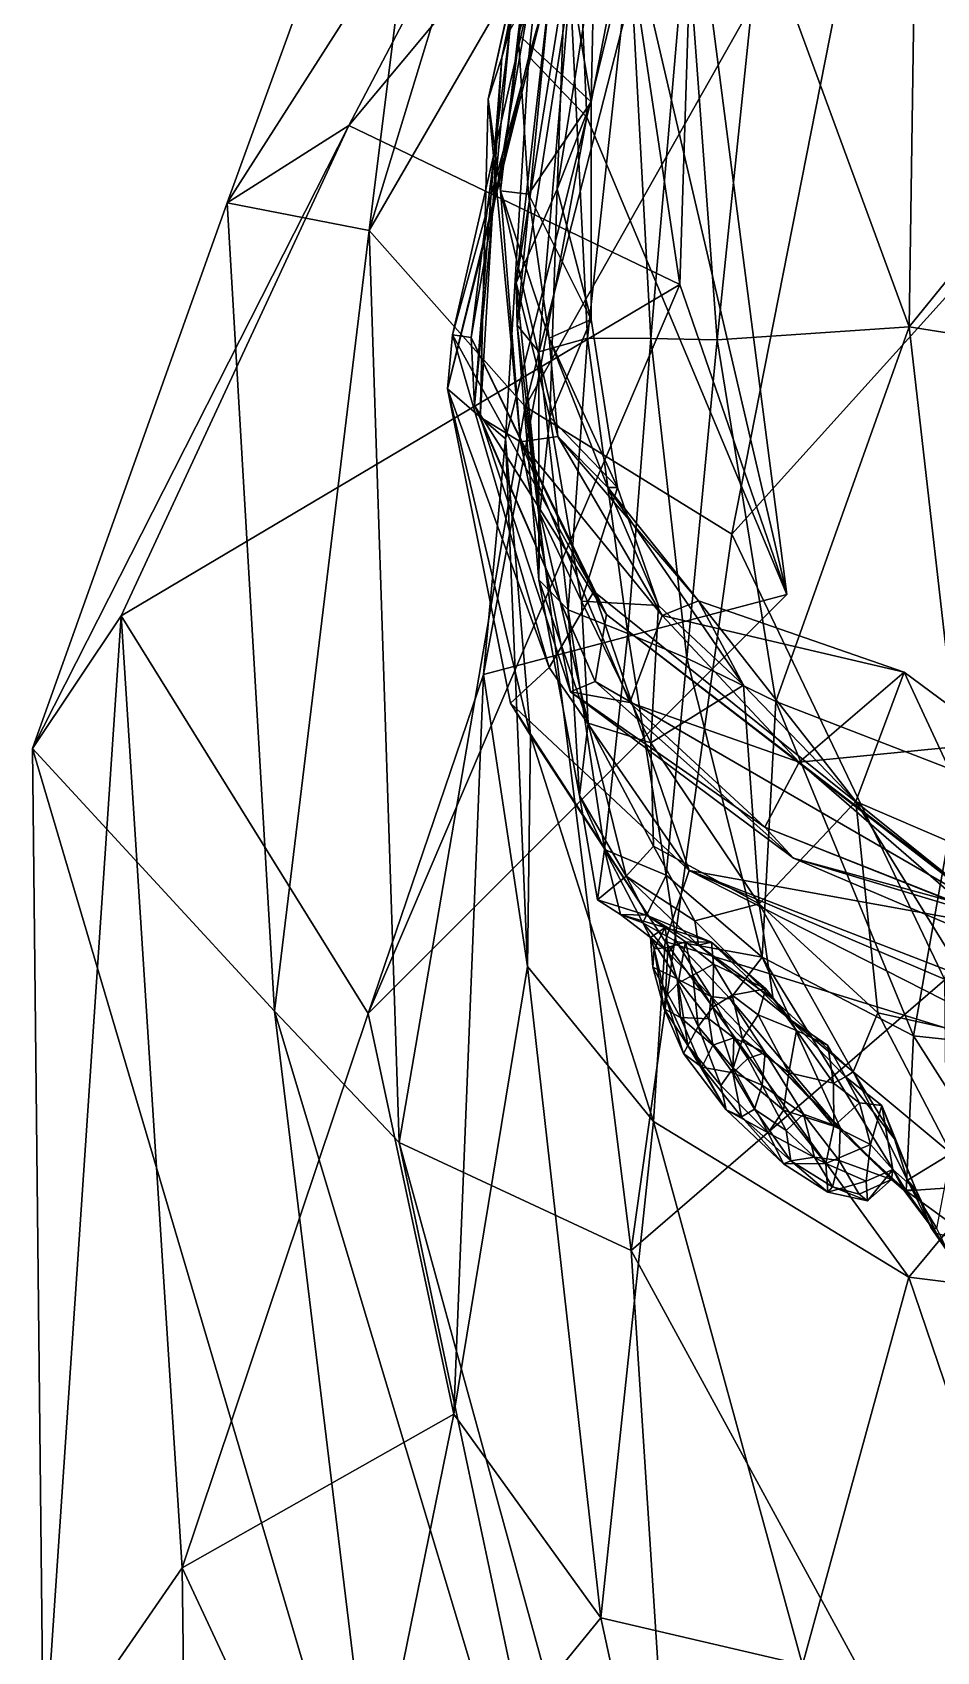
# Model space of a CAD drawing. Extents: x -1.6 to 1.6, y -9.4 to 16.4.
# Drawn here: x -1.591 to -1.145, y 2.055 to 2.853 of the extents above; entities that cross this region are included whole.
import ezdxf

# ---------------------------------------------------------------- set-up
doc = ezdxf.new("R2010")
doc.units = 0
doc.layers.add('DIPLODOC$LWO', color=1, linetype='CONTINUOUS')

msp = doc.modelspace()

# ---------------------------------------------------------------- linework, layer by layer
at = {"layer": 'DIPLODOC$LWO'}
for points in [[(-0.94174, 3.21039, 4.4929), (-1.17255, 2.97932, 4.43327), (-1.06919, 2.80185, 4.68627)], [(-1.4348, 2.80722, 3.0636), (-1.49484, 2.76917, 3.52031), (-1.26969, 3.12149, 3.12965)], [(-1.49484, 2.76917, 3.52031), (-1.38548, 3.07022, 3.62038), (-1.26969, 3.12149, 3.12965)], [(-1.4348, 2.80722, 3.0636), (-1.26969, 3.12149, 3.12965), (-1.26263, 3.01368, 2.60919)], [(-1.31208, 3.12508, 3.92491), (-1.42475, 2.75555, 3.98323), (-1.24733, 3.06188, 4.18154)], [(-1.31208, 3.12508, 3.92491), (-1.38548, 3.07022, 3.62038), (-1.42475, 2.75555, 3.98323)], [(-1.49484, 2.76917, 3.52031), (-1.42475, 2.75555, 3.98323), (-1.38548, 3.07022, 3.62038)], [(-1.42475, 2.75555, 3.98323), (-1.34792, 2.66878, 4.34153), (-1.24733, 3.06188, 4.18154)], [(-1.24733, 3.06188, 4.18154), (-1.34792, 2.66878, 4.34153), (-1.17255, 2.97932, 4.43327)], [(-1.3462, 2.84135, 1.60948), (-1.31748, 2.81136, 1.70878), (-1.32706, 3.02532, 1.66486)], [(-1.33816, 2.86947, 1.51424), (-1.3462, 2.84135, 1.60948), (-1.32706, 3.02532, 1.66486)], [(-1.273, 2.99349, 1.7774), (-1.32706, 3.02532, 1.66486), (-1.31748, 2.81136, 1.70878)], [(-1.27176, 2.72891, 2.55826), (-1.4348, 2.80722, 3.0636), (-1.26263, 3.01368, 2.60919)], [(-1.35948, 2.84086, 1.04022), (-1.31643, 3.01608, 1.04256), (-1.3326, 2.97178, 0.78668)], [(-1.35948, 2.84086, 1.04022), (-1.35549, 2.85423, 1.28865), (-1.31643, 3.01608, 1.04256)], [(-1.27176, 2.72891, 2.55826), (-1.26263, 3.01368, 2.60919), (-1.30229, 2.93316, 2.28138)], [(-1.31748, 2.81136, 1.70878), (-1.21902, 2.57612, 2.28598), (-1.273, 2.99349, 1.7774)], [(-1.21902, 2.57612, 2.28598), (-1.30229, 2.93316, 2.28138), (-1.273, 2.99349, 1.7774)], [(-1.34792, 2.66878, 4.34153), (-1.24614, 2.60577, 4.57439), (-1.17255, 2.97932, 4.43327)], [(-1.24614, 2.60577, 4.57439), (-1.06919, 2.80185, 4.68627), (-1.17255, 2.97932, 4.43327)], [(-1.36612, 2.82023, 0.79531), (-1.3326, 2.97178, 0.78668), (-1.34151, 2.92986, 0.59381)], [(-1.36612, 2.82023, 0.79531), (-1.35948, 2.84086, 1.04022), (-1.3326, 2.97178, 0.78668)], [(-1.36005, 2.77504, 0.62268), (-1.36612, 2.82023, 0.79531), (-1.34151, 2.92986, 0.59381)], [(-1.36005, 2.77504, 0.62268), (-1.34151, 2.92986, 0.59381), (-1.35137, 2.85211, 0.50478)], [(-1.33062, 2.9113, 0.45455), (-1.35137, 2.85211, 0.50478), (-1.34151, 2.92986, 0.59381)], [(-1.21902, 2.57612, 2.28598), (-1.27176, 2.72891, 2.55826), (-1.30229, 2.93316, 2.28138)], [(-1.23202, 2.90773, 0.01256), (-1.15559, 2.92171, 0.00432), (-1.15874, 2.70802, 0.01289)], [(-1.15559, 2.92171, 0.00432), (-0.99781, 2.90613), (-1.15874, 2.70802, 0.01289)], [(-1.35137, 2.85211, 0.50478), (-1.33062, 2.9113, 0.45455), (-1.31543, 2.81899, 0.37183)], [(-1.29721, 2.91284, 0.35467), (-1.31543, 2.81899, 0.37183), (-1.33062, 2.9113, 0.45455)], [(-1.31543, 2.81899, 0.37183), (-1.29721, 2.91284, 0.35467), (-1.31401, 2.88979, 0.26614)], [(-1.29628, 2.89406, 0.04587), (-1.26846, 2.9061, 0.02509), (-1.28603, 2.70224, 0.04283)], [(-1.28603, 2.70224, 0.04283), (-1.26846, 2.9061, 0.02509), (-1.25334, 2.70154, 0.02715)], [(-1.26846, 2.9061, 0.02509), (-1.23202, 2.90773, 0.01256), (-1.25334, 2.70154, 0.02715)], [(-1.25334, 2.70154, 0.02715), (-1.23202, 2.90773, 0.01256), (-1.15874, 2.70802, 0.01289)], [(-0.99712, 2.68236, 0.00622), (-1.15874, 2.70802, 0.01289), (-0.99781, 2.90613)], [(-1.32574, 2.87626, 0.08022), (-1.29628, 2.89406, 0.04587), (-1.31717, 2.70249, 0.06393)], [(-1.31717, 2.70249, 0.06393), (-1.29628, 2.89406, 0.04587), (-1.28603, 2.70224, 0.04283)], [(-1.33223, 2.77593, 0.27069), (-1.31401, 2.88979, 0.26614), (-1.32845, 2.87898, 0.18576)], [(-1.33223, 2.77593, 0.27069), (-1.31543, 2.81899, 0.37183), (-1.31401, 2.88979, 0.26614)], [(-1.3523, 2.72965, 0.1813), (-1.32845, 2.87898, 0.18576), (-1.33567, 2.87567, 0.12482)], [(-1.3523, 2.72965, 0.1813), (-1.33223, 2.77593, 0.27069), (-1.32845, 2.87898, 0.18576)], [(-1.35187, 2.70885, 0.12558), (-1.3523, 2.72965, 0.1813), (-1.33567, 2.87567, 0.12482)], [(-1.34117, 2.69565, 0.09102), (-1.35187, 2.70885, 0.12558), (-1.32574, 2.87626, 0.08022)], [(-1.33567, 2.87567, 0.12482), (-1.32574, 2.87626, 0.08022), (-1.35187, 2.70885, 0.12558)], [(-1.34117, 2.69565, 0.09102), (-1.32574, 2.87626, 0.08022), (-1.31717, 2.70249, 0.06393)], [(-1.3462, 2.84135, 1.60948), (-1.33816, 2.86947, 1.51424), (-1.38622, 2.67744, 1.4996)], [(-1.38367, 2.7041, 1.39462), (-1.38622, 2.67744, 1.4996), (-1.33816, 2.86947, 1.51424)], [(-1.33816, 2.86947, 1.51424), (-1.34537, 2.87214, 1.4375), (-1.38367, 2.7041, 1.39462)], [(-1.37456, 2.70279, 1.3394), (-1.38367, 2.7041, 1.39462), (-1.34537, 2.87214, 1.4375)], [(-1.37456, 2.70279, 1.3394), (-1.34537, 2.87214, 1.4375), (-1.35549, 2.85423, 1.28865)], [(-1.37291, 2.66916, 1.24568), (-1.37456, 2.70279, 1.3394), (-1.35549, 2.85423, 1.28865)], [(-1.37291, 2.66916, 1.24568), (-1.35549, 2.85423, 1.28865), (-1.35948, 2.84086, 1.04022)], [(-1.35137, 2.85211, 0.50478), (-1.34635, 2.77345, 0.49657), (-1.36005, 2.77504, 0.62268)], [(-1.34635, 2.77345, 0.49657), (-1.35137, 2.85211, 0.50478), (-1.31543, 2.81899, 0.37183)], [(-1.38622, 2.67744, 1.4996), (-1.35771, 2.65281, 1.61177), (-1.3462, 2.84135, 1.60948)], [(-1.37004, 2.66354, 1.03706), (-1.37291, 2.66916, 1.24568), (-1.35948, 2.84086, 1.04022)], [(-1.37004, 2.66354, 1.03706), (-1.35948, 2.84086, 1.04022), (-1.36612, 2.82023, 0.79531)], [(-1.31748, 2.81136, 1.70878), (-1.3462, 2.84135, 1.60948), (-1.35771, 2.65281, 1.61177)], [(-1.35027, 2.65131, 0.78945), (-1.37004, 2.66354, 1.03706), (-1.36612, 2.82023, 0.79531)], [(-1.35027, 2.65131, 0.78945), (-1.36612, 2.82023, 0.79531), (-1.36005, 2.77504, 0.62268)], [(-1.31545, 2.71154, 0.38663), (-1.34635, 2.77345, 0.49657), (-1.31543, 2.81899, 0.37183)], [(-1.31545, 2.71154, 0.38663), (-1.31543, 2.81899, 0.37183), (-1.33223, 2.77593, 0.27069)], [(-1.35771, 2.65281, 1.61177), (-1.36842, 2.53654, 2.04825), (-1.31748, 2.81136, 1.70878)], [(-1.36842, 2.53654, 2.04825), (-1.21902, 2.57612, 2.28598), (-1.31748, 2.81136, 1.70878)], [(-1.54708, 2.5656, 2.73276), (-1.59078, 2.50009, 3.32917), (-1.4348, 2.80722, 3.0636)], [(-1.59078, 2.50009, 3.32917), (-1.49484, 2.76917, 3.52031), (-1.4348, 2.80722, 3.0636)], [(-1.54708, 2.5656, 2.73276), (-1.4348, 2.80722, 3.0636), (-1.27176, 2.72891, 2.55826)], [(-1.06919, 2.80185, 4.68627), (-1.24614, 2.60577, 4.57439), (-1.14113, 2.38609, 4.74281)], [(-1.33182, 2.65393, 0.61995), (-1.35027, 2.65131, 0.78945), (-1.36005, 2.77504, 0.62268)], [(-1.34635, 2.77345, 0.49657), (-1.33615, 2.7024, 0.53148), (-1.36005, 2.77504, 0.62268)], [(-1.33182, 2.65393, 0.61995), (-1.36005, 2.77504, 0.62268), (-1.33615, 2.7024, 0.53148)], [(-1.33571, 2.66341, 0.27511), (-1.33223, 2.77593, 0.27069), (-1.3523, 2.72965, 0.1813)], [(-1.33615, 2.7024, 0.53148), (-1.34635, 2.77345, 0.49657), (-1.31545, 2.71154, 0.38663)], [(-1.33571, 2.66341, 0.27511), (-1.31545, 2.71154, 0.38663), (-1.33223, 2.77593, 0.27069)], [(-1.59078, 2.50009, 3.32917), (-1.47155, 2.37062, 3.86857), (-1.49484, 2.76917, 3.52031)], [(-1.42475, 2.75555, 3.98323), (-1.49484, 2.76917, 3.52031), (-1.47155, 2.37062, 3.86857)], [(-1.47155, 2.37062, 3.86857), (-1.4101, 2.30582, 4.24176), (-1.42475, 2.75555, 3.98323)], [(-1.34792, 2.66878, 4.34153), (-1.42475, 2.75555, 3.98323), (-1.4101, 2.30582, 4.24176)], [(-1.42534, 2.36953, 2.42277), (-1.54708, 2.5656, 2.73276), (-1.27176, 2.72891, 2.55826)], [(-1.42534, 2.36953, 2.42277), (-1.27176, 2.72891, 2.55826), (-1.21902, 2.57612, 2.28598)], [(-1.34071, 2.6161, 0.19045), (-1.3523, 2.72965, 0.1813), (-1.35187, 2.70885, 0.12558)], [(-1.34071, 2.6161, 0.19045), (-1.33571, 2.66341, 0.27511), (-1.3523, 2.72965, 0.1813)], [(-1.34114, 2.58335, 0.12232), (-1.34071, 2.6161, 0.19045), (-1.35187, 2.70885, 0.12558)], [(-1.35187, 2.70885, 0.12558), (-1.34117, 2.69565, 0.09102), (-1.34114, 2.58335, 0.12232)], [(-1.3024, 2.6288, 0.40061), (-1.33615, 2.7024, 0.53148), (-1.31545, 2.71154, 0.38663)], [(-1.3024, 2.6288, 0.40061), (-1.31545, 2.71154, 0.38663), (-1.33571, 2.66341, 0.27511)], [(-1.25334, 2.70154, 0.02715), (-1.15874, 2.70802, 0.01289), (-1.22433, 2.52329, 0.023)], [(-1.13359, 2.48811, 0.01785), (-1.22433, 2.52329, 0.023), (-1.15874, 2.70802, 0.01289)], [(-1.15874, 2.70802, 0.01289), (-0.99712, 2.68236, 0.00622), (-1.13359, 2.48811, 0.01785)], [(-1.38622, 2.67744, 1.4996), (-1.38367, 2.7041, 1.39462), (-1.33607, 2.54012, 1.41753)], [(-1.31415, 2.57748, 1.35534), (-1.33607, 2.54012, 1.41753), (-1.38367, 2.7041, 1.39462)], [(-1.38367, 2.7041, 1.39462), (-1.37456, 2.70279, 1.3394), (-1.31415, 2.57748, 1.35534)], [(-1.30779, 2.56623, 1.29316), (-1.31415, 2.57748, 1.35534), (-1.37456, 2.70279, 1.3394)], [(-1.30779, 2.56623, 1.29316), (-1.37456, 2.70279, 1.3394), (-1.37291, 2.66916, 1.24568)], [(-1.34117, 2.69565, 0.09102), (-1.31717, 2.70249, 0.06393), (-1.32679, 2.56856, 0.077)], [(-1.33615, 2.7024, 0.53148), (-1.30727, 2.62873, 0.52559), (-1.33182, 2.65393, 0.61995)], [(-1.30727, 2.62873, 0.52559), (-1.33615, 2.7024, 0.53148), (-1.3024, 2.6288, 0.40061)], [(-1.29739, 2.55688, 0.04865), (-1.32679, 2.56856, 0.077), (-1.31717, 2.70249, 0.06393)], [(-1.31717, 2.70249, 0.06393), (-1.28603, 2.70224, 0.04283), (-1.29739, 2.55688, 0.04865)], [(-1.26826, 2.54458, 0.03204), (-1.29739, 2.55688, 0.04865), (-1.28603, 2.70224, 0.04283)], [(-1.28603, 2.70224, 0.04283), (-1.25334, 2.70154, 0.02715), (-1.26826, 2.54458, 0.03204)], [(-1.22433, 2.52329, 0.023), (-1.26826, 2.54458, 0.03204), (-1.25334, 2.70154, 0.02715)], [(-1.32679, 2.56856, 0.077), (-1.34114, 2.58335, 0.12232), (-1.34117, 2.69565, 0.09102)], [(-1.35771, 2.65281, 1.61177), (-1.38622, 2.67744, 1.4996), (-1.34528, 2.50656, 1.57872)], [(-1.35515, 2.52243, 1.47921), (-1.34528, 2.50656, 1.57872), (-1.38622, 2.67744, 1.4996)], [(-1.33607, 2.54012, 1.41753), (-1.35515, 2.52243, 1.47921), (-1.38622, 2.67744, 1.4996)], [(-1.4101, 2.30582, 4.24176), (-1.2957, 2.25271, 4.52778), (-1.34792, 2.66878, 4.34153)], [(-1.31349, 2.53318, 1.18912), (-1.37291, 2.66916, 1.24568), (-1.37004, 2.66354, 1.03706)], [(-1.31349, 2.53318, 1.18912), (-1.30779, 2.56623, 1.29316), (-1.37291, 2.66916, 1.24568)], [(-1.24614, 2.60577, 4.57439), (-1.34792, 2.66878, 4.34153), (-1.2957, 2.25271, 4.52778)], [(-1.32557, 2.52805, 0.98267), (-1.37004, 2.66354, 1.03706), (-1.35027, 2.65131, 0.78945)], [(-1.32557, 2.52805, 0.98267), (-1.31349, 2.53318, 1.18912), (-1.37004, 2.66354, 1.03706)], [(-1.32018, 2.57278, 0.27733), (-1.33571, 2.66341, 0.27511), (-1.34071, 2.6161, 0.19045)], [(-1.32018, 2.57278, 0.27733), (-1.3024, 2.6288, 0.40061), (-1.33571, 2.66341, 0.27511)], [(-1.34681, 2.39258, 1.89978), (-1.36842, 2.53654, 2.04825), (-1.35771, 2.65281, 1.61177)], [(-1.34528, 2.50656, 1.57872), (-1.34681, 2.39258, 1.89978), (-1.35771, 2.65281, 1.61177)], [(-1.33182, 2.65393, 0.61995), (-1.28037, 2.5657, 0.6572), (-1.35027, 2.65131, 0.78945)], [(-1.29639, 2.52281, 0.77864), (-1.35027, 2.65131, 0.78945), (-1.28037, 2.5657, 0.6572)], [(-1.29639, 2.52281, 0.77864), (-1.32557, 2.52805, 0.98267), (-1.35027, 2.65131, 0.78945)], [(-1.30727, 2.62873, 0.52559), (-1.26257, 2.57287, 0.55213), (-1.33182, 2.65393, 0.61995)], [(-1.28037, 2.5657, 0.6572), (-1.33182, 2.65393, 0.61995), (-1.26257, 2.57287, 0.55213)], [(-1.28222, 2.57066, 0.39777), (-1.3024, 2.6288, 0.40061), (-1.32018, 2.57278, 0.27733)], [(-1.28222, 2.57066, 0.39777), (-1.30727, 2.62873, 0.52559), (-1.3024, 2.6288, 0.40061)], [(-1.28222, 2.57066, 0.39777), (-1.24036, 2.53138, 0.42544), (-1.30727, 2.62873, 0.52559)], [(-1.26257, 2.57287, 0.55213), (-1.30727, 2.62873, 0.52559), (-1.24036, 2.53138, 0.42544)], [(-1.31684, 2.51266, 0.18377), (-1.34071, 2.6161, 0.19045), (-1.34114, 2.58335, 0.12232)], [(-1.31684, 2.51266, 0.18377), (-1.32018, 2.57278, 0.27733), (-1.34071, 2.6161, 0.19045)], [(-1.2957, 2.25271, 4.52778), (-1.14113, 2.38609, 4.74281), (-1.24614, 2.60577, 4.57439)], [(-1.32108, 2.47701, 0.10048), (-1.31684, 2.51266, 0.18377), (-1.34114, 2.58335, 0.12232)], [(-1.34114, 2.58335, 0.12232), (-1.32679, 2.56856, 0.077), (-1.32108, 2.47701, 0.10048)], [(-1.36842, 2.53654, 2.04825), (-1.42534, 2.36953, 2.42277), (-1.21902, 2.57612, 2.28598)], [(-1.31415, 2.57748, 1.35534), (-1.26705, 2.43998, 1.46697), (-1.33607, 2.54012, 1.41753)], [(-1.28596, 2.50291, 0.28517), (-1.32018, 2.57278, 0.27733), (-1.31684, 2.51266, 0.18377)], [(-1.28596, 2.50291, 0.28517), (-1.28222, 2.57066, 0.39777), (-1.32018, 2.57278, 0.27733)], [(-1.30779, 2.56623, 1.29316), (-1.10659, 2.41091, 1.40868), (-1.31415, 2.57748, 1.35534)], [(-1.26705, 2.43998, 1.46697), (-1.31415, 2.57748, 1.35534), (-1.10659, 2.41091, 1.40868)], [(-1.24036, 2.53138, 0.42544), (-1.28222, 2.57066, 0.39777), (-1.28596, 2.50291, 0.28517)], [(-1.26257, 2.57287, 0.55213), (-1.16122, 2.53774, 0.5608), (-1.28037, 2.5657, 0.6572)], [(-1.24036, 2.53138, 0.42544), (-1.18495, 2.47395, 0.41864), (-1.26257, 2.57287, 0.55213)], [(-1.16122, 2.53774, 0.5608), (-1.26257, 2.57287, 0.55213), (-1.18495, 2.47395, 0.41864)], [(-1.58535, 1.99703, 3.18078), (-1.59078, 2.50009, 3.32917), (-1.54708, 2.5656, 2.73276)], [(-1.51697, 2.09618, 2.67182), (-1.58535, 1.99703, 3.18078), (-1.54708, 2.5656, 2.73276)], [(-1.51697, 2.09618, 2.67182), (-1.54708, 2.5656, 2.73276), (-1.42534, 2.36953, 2.42277)], [(-1.32679, 2.56856, 0.077), (-1.29739, 2.55688, 0.04865), (-1.30881, 2.45034, 0.05411)], [(-1.30881, 2.45034, 0.05411), (-1.32108, 2.47701, 0.10048), (-1.32679, 2.56856, 0.077)], [(-1.31349, 2.53318, 1.18912), (-1.11579, 2.41879, 1.24554), (-1.30779, 2.56623, 1.29316)], [(-1.10659, 2.41091, 1.40868), (-1.30779, 2.56623, 1.29316), (-1.11579, 2.41879, 1.24554)], [(-1.28037, 2.5657, 0.6572), (-1.21295, 2.49345, 0.66542), (-1.29639, 2.52281, 0.77864)], [(-1.21295, 2.49345, 0.66542), (-1.28037, 2.5657, 0.6572), (-1.16122, 2.53774, 0.5608)], [(-1.27839, 2.43761, 0.02662), (-1.30881, 2.45034, 0.05411), (-1.29739, 2.55688, 0.04865)], [(-1.29739, 2.55688, 0.04865), (-1.26826, 2.54458, 0.03204), (-1.27839, 2.43761, 0.02662)], [(-1.26705, 2.43998, 1.46697), (-1.35515, 2.52243, 1.47921), (-1.33607, 2.54012, 1.41753)], [(-1.23121, 2.39727, 0.01438), (-1.27839, 2.43761, 0.02662), (-1.26826, 2.54458, 0.03204)], [(-1.26826, 2.54458, 0.03204), (-1.22433, 2.52329, 0.023), (-1.23121, 2.39727, 0.01438)], [(-1.38309, 2.17203, 2.26284), (-1.42534, 2.36953, 2.42277), (-1.36842, 2.53654, 2.04825)], [(-1.34681, 2.39258, 1.89978), (-1.38309, 2.17203, 2.26284), (-1.36842, 2.53654, 2.04825)], [(-1.32557, 2.52805, 0.98267), (-1.21578, 2.44607, 1.02866), (-1.31349, 2.53318, 1.18912)], [(-1.11579, 2.41879, 1.24554), (-1.31349, 2.53318, 1.18912), (-1.21578, 2.44607, 1.02866)], [(-1.2326, 2.42355, 0.27221), (-1.24036, 2.53138, 0.42544), (-1.28596, 2.50291, 0.28517)], [(-1.18495, 2.47395, 0.41864), (-1.24036, 2.53138, 0.42544), (-1.2326, 2.42355, 0.27221)], [(-1.16122, 2.53774, 0.5608), (-1.1144, 2.503, 0.56693), (-1.21295, 2.49345, 0.66542)], [(-1.18495, 2.47395, 0.41864), (-1.1182, 2.44524, 0.43954), (-1.16122, 2.53774, 0.5608)], [(-1.1144, 2.503, 0.56693), (-1.16122, 2.53774, 0.5608), (-1.1182, 2.44524, 0.43954)], [(-1.29639, 2.52281, 0.77864), (-1.22985, 2.46141, 0.81071), (-1.32557, 2.52805, 0.98267)], [(-1.21578, 2.44607, 1.02866), (-1.32557, 2.52805, 0.98267), (-1.22985, 2.46141, 0.81071)], [(-1.22985, 2.46141, 0.81071), (-1.29639, 2.52281, 0.77864), (-1.21295, 2.49345, 0.66542)], [(-1.15648, 2.3585, 0.01602), (-1.23121, 2.39727, 0.01438), (-1.22433, 2.52329, 0.023)], [(-1.22433, 2.52329, 0.023), (-1.13359, 2.48811, 0.01785), (-1.15648, 2.3585, 0.01602)], [(-1.26705, 2.43998, 1.46697), (-1.2789, 2.40498, 1.58212), (-1.35515, 2.52243, 1.47921)], [(-1.2789, 2.40498, 1.58212), (-1.34528, 2.50656, 1.57872), (-1.35515, 2.52243, 1.47921)], [(-1.32108, 2.47701, 0.10048), (-1.29821, 2.43725, 0.14888), (-1.31684, 2.51266, 0.18377)], [(-1.31684, 2.51266, 0.18377), (-1.29821, 2.43725, 0.14888), (-1.28463, 2.45204, 0.20809)], [(-1.28463, 2.45204, 0.20809), (-1.28596, 2.50291, 0.28517), (-1.31684, 2.51266, 0.18377)], [(-1.47155, 2.37062, 3.86857), (-1.59078, 2.50009, 3.32917), (-1.41505, 1.90619, 3.64461)], [(-1.58535, 1.99703, 3.18078), (-1.41505, 1.90619, 3.64461), (-1.59078, 2.50009, 3.32917)], [(-1.34681, 2.39258, 1.89978), (-1.34528, 2.50656, 1.57872), (-1.28468, 2.31622, 1.74486)], [(-1.2789, 2.40498, 1.58212), (-1.28468, 2.31622, 1.74486), (-1.34528, 2.50656, 1.57872)], [(-1.28596, 2.50291, 0.28517), (-1.28463, 2.45204, 0.20809), (-1.2326, 2.42355, 0.27221)], [(-1.13077, 2.42221, 0.64859), (-1.21295, 2.49345, 0.66542), (-1.1144, 2.503, 0.56693)], [(-1.21295, 2.49345, 0.66542), (-1.13077, 2.42221, 0.64859), (-1.22985, 2.46141, 0.81071)], [(-1.0648, 2.34859, 0.01446), (-1.15648, 2.3585, 0.01602), (-1.13359, 2.48811, 0.01785)], [(-1.30881, 2.45034, 0.05411), (-1.31236, 2.4255, 0.08144), (-1.32108, 2.47701, 0.10048)], [(-1.31236, 2.4255, 0.08144), (-1.29821, 2.43725, 0.14888), (-1.32108, 2.47701, 0.10048)], [(-1.17411, 2.3698, 0.26147), (-1.18495, 2.47395, 0.41864), (-1.2326, 2.42355, 0.27221)], [(-1.17411, 2.3698, 0.26147), (-1.11203, 2.35607, 0.29459), (-1.18495, 2.47395, 0.41864)], [(-1.1182, 2.44524, 0.43954), (-1.18495, 2.47395, 0.41864), (-1.11203, 2.35607, 0.29459)], [(-1.11482, 2.41573, 0.79641), (-1.22985, 2.46141, 0.81071), (-1.13077, 2.42221, 0.64859)], [(-1.22985, 2.46141, 0.81071), (-1.11482, 2.41573, 0.79641), (-1.21578, 2.44607, 1.02866)], [(-1.29821, 2.43725, 0.14888), (-1.2644, 2.41518, 0.19775), (-1.28463, 2.45204, 0.20809)], [(-1.28463, 2.45204, 0.20809), (-1.2644, 2.41518, 0.19775), (-1.2326, 2.42355, 0.27221)], [(-1.31236, 2.4255, 0.08144), (-1.30881, 2.45034, 0.05411), (-1.30101, 2.41829, 0.06687)], [(-1.30881, 2.45034, 0.05411), (-1.28994, 2.41424, 0.03279), (-1.30101, 2.41829, 0.06687)], [(-1.30881, 2.45034, 0.05411), (-1.27839, 2.43761, 0.02662), (-1.28994, 2.41424, 0.03279)], [(-1.08611, 2.3909, 1.02212), (-1.21578, 2.44607, 1.02866), (-1.11482, 2.41573, 0.79641)], [(-1.21578, 2.44607, 1.02866), (-1.08611, 2.3909, 1.02212), (-1.11579, 2.41879, 1.24554)], [(-1.29821, 2.43725, 0.14888), (-1.31236, 2.4255, 0.08144), (-1.28809, 2.4179, 0.13422)], [(-1.2644, 2.41518, 0.19775), (-1.29821, 2.43725, 0.14888), (-1.26256, 2.40324, 0.17252)], [(-1.29821, 2.43725, 0.14888), (-1.28809, 2.4179, 0.13422), (-1.26256, 2.40324, 0.17252)], [(-1.27839, 2.43761, 0.02662), (-1.27349, 2.40502, 0.01853), (-1.28994, 2.41424, 0.03279)], [(-1.07396, 2.34176, 1.56626), (-1.2789, 2.40498, 1.58212), (-1.26705, 2.43998, 1.46697)], [(-1.27839, 2.43761, 0.02662), (-1.23121, 2.39727, 0.01438), (-1.27349, 2.40502, 0.01853)], [(-1.04764, 2.35515, 1.42298), (-1.26705, 2.43998, 1.46697), (-1.10659, 2.41091, 1.40868)], [(-1.04764, 2.35515, 1.42298), (-1.05955, 2.35151, 1.49609), (-1.26705, 2.43998, 1.46697)], [(-1.05955, 2.35151, 1.49609), (-1.07396, 2.34176, 1.56626), (-1.26705, 2.43998, 1.46697)], [(-1.31236, 2.4255, 0.08144), (-1.30101, 2.41829, 0.06687), (-1.28809, 2.4179, 0.13422)], [(-1.22565, 2.37649, 0.20881), (-1.2326, 2.42355, 0.27221), (-1.2644, 2.41518, 0.19775)], [(-1.18637, 2.34072, 0.20091), (-1.2326, 2.42355, 0.27221), (-1.22565, 2.37649, 0.20881)], [(-1.17411, 2.3698, 0.26147), (-1.2326, 2.42355, 0.27221), (-1.18637, 2.34072, 0.20091)], [(-1.28809, 2.4179, 0.13422), (-1.30101, 2.41829, 0.06687), (-1.27891, 2.41185, 0.12616)], [(-1.30101, 2.41829, 0.06687), (-1.28624, 2.40695, 0.05988), (-1.27891, 2.41185, 0.12616)], [(-1.30101, 2.41829, 0.06687), (-1.28994, 2.41424, 0.03279), (-1.28624, 2.40695, 0.05988)], [(-1.28994, 2.41424, 0.03279), (-1.27728, 2.3994, 0.02765), (-1.28624, 2.40695, 0.05988)], [(-1.28994, 2.41424, 0.03279), (-1.27349, 2.40502, 0.01853), (-1.27728, 2.3994, 0.02765)], [(-1.26256, 2.40324, 0.17252), (-1.28809, 2.4179, 0.13422), (-1.25607, 2.40467, 0.17243)], [(-1.28809, 2.4179, 0.13422), (-1.27891, 2.41185, 0.12616), (-1.25607, 2.40467, 0.17243)], [(-1.28624, 2.40695, 0.05988), (-1.28444, 2.40133, 0.09427), (-1.27891, 2.41185, 0.12616)], [(-1.27762, 2.40207, 0.12323), (-1.27891, 2.41185, 0.12616), (-1.28444, 2.40133, 0.09427)], [(-1.26893, 2.40476, 0.15073), (-1.25607, 2.40467, 0.17243), (-1.27891, 2.41185, 0.12616)], [(-1.26893, 2.40476, 0.15073), (-1.27891, 2.41185, 0.12616), (-1.27762, 2.40207, 0.12323)], [(-1.2644, 2.41518, 0.19775), (-1.26256, 2.40324, 0.17252), (-1.22565, 2.37649, 0.20881)], [(-1.28444, 2.40133, 0.09427), (-1.28624, 2.40695, 0.05988), (-1.28504, 2.39237, 0.06317)], [(-1.27728, 2.3994, 0.02765), (-1.27309, 2.38664, 0.03295), (-1.28624, 2.40695, 0.05988)], [(-1.28504, 2.39237, 0.06317), (-1.28624, 2.40695, 0.05988), (-1.27309, 2.38664, 0.03295)], [(-1.28468, 2.31622, 1.74486), (-1.2789, 2.40498, 1.58212), (-1.1588, 2.23951, 1.68748)], [(-1.07396, 2.34176, 1.56626), (-1.1588, 2.23951, 1.68748), (-1.2789, 2.40498, 1.58212)], [(-1.27762, 2.40207, 0.12323), (-1.2725, 2.38438, 0.12635), (-1.26893, 2.40476, 0.15073)], [(-1.27349, 2.40502, 0.01853), (-1.25629, 2.37789, 0.01585), (-1.27728, 2.3994, 0.02765)], [(-1.27349, 2.40502, 0.01853), (-1.24688, 2.37676, 0.01106), (-1.25629, 2.37789, 0.01585)], [(-1.23121, 2.39727, 0.01438), (-1.24688, 2.37676, 0.01106), (-1.27349, 2.40502, 0.01853)], [(-1.26534, 2.3883, 0.15082), (-1.26893, 2.40476, 0.15073), (-1.2725, 2.38438, 0.12635)], [(-1.26534, 2.3883, 0.15082), (-1.25511, 2.39377, 0.16944), (-1.26893, 2.40476, 0.15073)], [(-1.25511, 2.39377, 0.16944), (-1.25607, 2.40467, 0.17243), (-1.26893, 2.40476, 0.15073)], [(-1.26256, 2.40324, 0.17252), (-1.25607, 2.40467, 0.17243), (-1.21725, 2.36631, 0.19004)], [(-1.22565, 2.37649, 0.20881), (-1.26256, 2.40324, 0.17252), (-1.21725, 2.36631, 0.19004)], [(-1.25607, 2.40467, 0.17243), (-1.22931, 2.38158, 0.1896), (-1.21725, 2.36631, 0.19004)], [(-1.22931, 2.38158, 0.1896), (-1.25607, 2.40467, 0.17243), (-1.25511, 2.39377, 0.16944)], [(-1.28504, 2.39237, 0.06317), (-1.27949, 2.37175, 0.06654), (-1.28444, 2.40133, 0.09427)], [(-1.28444, 2.40133, 0.09427), (-1.2788, 2.37786, 0.09661), (-1.27762, 2.40207, 0.12323)], [(-1.2788, 2.37786, 0.09661), (-1.28444, 2.40133, 0.09427), (-1.27949, 2.37175, 0.06654)], [(-1.2725, 2.38438, 0.12635), (-1.27762, 2.40207, 0.12323), (-1.2788, 2.37786, 0.09661)], [(-1.27309, 2.38664, 0.03295), (-1.27728, 2.3994, 0.02765), (-1.25629, 2.37789, 0.01585)], [(-1.24688, 2.37676, 0.01106), (-1.23121, 2.39727, 0.01438), (-1.19178, 2.31109, 0.01528)], [(-1.16012, 2.28205, 0.01812), (-1.19178, 2.31109, 0.01528), (-1.23121, 2.39727, 0.01438)], [(-1.16012, 2.28205, 0.01812), (-1.23121, 2.39727, 0.01438), (-1.15648, 2.3585, 0.01602)], [(-1.38309, 2.17203, 2.26284), (-1.34681, 2.39258, 1.89978), (-1.31062, 2.07157, 2.09064)], [(-1.28468, 2.31622, 1.74486), (-1.31062, 2.07157, 2.09064), (-1.34681, 2.39258, 1.89978)], [(-1.27309, 2.38664, 0.03295), (-1.27131, 2.36743, 0.0378), (-1.28504, 2.39237, 0.06317)], [(-1.27949, 2.37175, 0.06654), (-1.28504, 2.39237, 0.06317), (-1.27131, 2.36743, 0.0378)], [(-1.2725, 2.38438, 0.12635), (-1.26267, 2.36302, 0.1305), (-1.26534, 2.3883, 0.15082)], [(-1.26534, 2.3883, 0.15082), (-1.25549, 2.37268, 0.15551), (-1.25511, 2.39377, 0.16944)], [(-1.25549, 2.37268, 0.15551), (-1.26534, 2.3883, 0.15082), (-1.26267, 2.36302, 0.1305)], [(-1.24592, 2.37855, 0.17202), (-1.25511, 2.39377, 0.16944), (-1.25549, 2.37268, 0.15551)], [(-1.24592, 2.37855, 0.17202), (-1.22931, 2.38158, 0.1896), (-1.25511, 2.39377, 0.16944)], [(-1.14113, 2.38609, 4.74281), (-1.2957, 2.25271, 4.52778), (-1.13684, 1.96101, 4.68994)], [(-1.2788, 2.37786, 0.09661), (-1.26773, 2.35369, 0.09984), (-1.2725, 2.38438, 0.12635)], [(-1.25749, 2.3668, 0.01936), (-1.27309, 2.38664, 0.03295), (-1.25629, 2.37789, 0.01585)], [(-1.27131, 2.36743, 0.0378), (-1.27309, 2.38664, 0.03295), (-1.25749, 2.3668, 0.01936)], [(-1.26267, 2.36302, 0.1305), (-1.2725, 2.38438, 0.12635), (-1.26773, 2.35369, 0.09984)], [(-1.24592, 2.37855, 0.17202), (-1.23305, 2.36882, 0.17784), (-1.22931, 2.38158, 0.1896)], [(-1.23305, 2.36882, 0.17784), (-1.21424, 2.36106, 0.1865), (-1.22931, 2.38158, 0.1896)], [(-1.21725, 2.36631, 0.19004), (-1.22931, 2.38158, 0.1896), (-1.21424, 2.36106, 0.1865)], [(-1.27949, 2.37175, 0.06654), (-1.2699, 2.34974, 0.07042), (-1.2788, 2.37786, 0.09661)], [(-1.27131, 2.36743, 0.0378), (-1.26095, 2.34308, 0.0432), (-1.27949, 2.37175, 0.06654)], [(-1.2699, 2.34974, 0.07042), (-1.27949, 2.37175, 0.06654), (-1.26095, 2.34308, 0.0432)], [(-1.26773, 2.35369, 0.09984), (-1.2788, 2.37786, 0.09661), (-1.2699, 2.34974, 0.07042)], [(-1.26267, 2.36302, 0.1305), (-1.24545, 2.34256, 0.1365), (-1.25549, 2.37268, 0.15551)], [(-1.25749, 2.3668, 0.01936), (-1.25629, 2.37789, 0.01585), (-1.24517, 2.35745, 0.01582)], [(-1.22972, 2.35026, 0.01421), (-1.24517, 2.35745, 0.01582), (-1.25629, 2.37789, 0.01585)], [(-1.24688, 2.37676, 0.01106), (-1.22972, 2.35026, 0.01421), (-1.25629, 2.37789, 0.01585)], [(-1.25549, 2.37268, 0.15551), (-1.24085, 2.35693, 0.15957), (-1.24592, 2.37855, 0.17202)], [(-1.24085, 2.35693, 0.15957), (-1.25549, 2.37268, 0.15551), (-1.24545, 2.34256, 0.1365)], [(-1.24688, 2.37676, 0.01106), (-1.19178, 2.31109, 0.01528), (-1.22972, 2.35026, 0.01421)], [(-1.23305, 2.36882, 0.17784), (-1.24592, 2.37855, 0.17202), (-1.24085, 2.35693, 0.15957)], [(-1.22565, 2.37649, 0.20881), (-1.21725, 2.36631, 0.19004), (-1.18637, 2.34072, 0.20091)], [(-1.38309, 2.17203, 2.26284), (-1.51697, 2.09618, 2.67182), (-1.42534, 2.36953, 2.42277)], [(-1.4101, 2.30582, 4.24176), (-1.47155, 2.37062, 3.86857), (-1.3096, 1.83164, 4.06831)], [(-1.41505, 1.90619, 3.64461), (-1.3096, 1.83164, 4.06831), (-1.47155, 2.37062, 3.86857)], [(-1.25551, 2.35392, 0.02293), (-1.27131, 2.36743, 0.0378), (-1.25749, 2.3668, 0.01936)], [(-1.26095, 2.34308, 0.0432), (-1.27131, 2.36743, 0.0378), (-1.25551, 2.35392, 0.02293)], [(-1.26773, 2.35369, 0.09984), (-1.25147, 2.33403, 0.1073), (-1.26267, 2.36302, 0.1305)], [(-1.24545, 2.34256, 0.1365), (-1.26267, 2.36302, 0.1305), (-1.25147, 2.33403, 0.1073)], [(-1.25551, 2.35392, 0.02293), (-1.25749, 2.3668, 0.01936), (-1.24517, 2.35745, 0.01582)], [(-1.24085, 2.35693, 0.15957), (-1.21804, 2.34026, 0.16559), (-1.23305, 2.36882, 0.17784)], [(-1.21424, 2.36106, 0.1865), (-1.23305, 2.36882, 0.17784), (-1.21804, 2.34026, 0.16559)], [(-1.19872, 2.35369, 0.1886), (-1.21725, 2.36631, 0.19004), (-1.21424, 2.36106, 0.1865)], [(-1.19012, 2.33818, 0.18354), (-1.21725, 2.36631, 0.19004), (-1.19872, 2.35369, 0.1886)], [(-1.19012, 2.33818, 0.18354), (-1.18637, 2.34072, 0.20091), (-1.21725, 2.36631, 0.19004)], [(-1.13795, 2.30052, 0.19767), (-1.17411, 2.3698, 0.26147), (-1.18637, 2.34072, 0.20091)], [(-1.11203, 2.35607, 0.29459), (-1.17411, 2.3698, 0.26147), (-1.13795, 2.30052, 0.19767)], [(-1.24558, 2.34021, 0.02454), (-1.25551, 2.35392, 0.02293), (-1.24517, 2.35745, 0.01582)], [(-1.23818, 2.34737, 0.01719), (-1.24558, 2.34021, 0.02454), (-1.24517, 2.35745, 0.01582)], [(-1.24545, 2.34256, 0.1365), (-1.22055, 2.32179, 0.14036), (-1.24085, 2.35693, 0.15957)], [(-1.23818, 2.34737, 0.01719), (-1.24517, 2.35745, 0.01582), (-1.22972, 2.35026, 0.01421)], [(-1.21804, 2.34026, 0.16559), (-1.24085, 2.35693, 0.15957), (-1.22055, 2.32179, 0.14036)], [(-1.21804, 2.34026, 0.16559), (-1.19602, 2.33508, 0.17643), (-1.21424, 2.36106, 0.1865)], [(-1.19872, 2.35369, 0.1886), (-1.21424, 2.36106, 0.1865), (-1.19602, 2.33508, 0.17643)], [(-1.11008, 2.28545, 0.01133), (-1.16012, 2.28205, 0.01812), (-1.15648, 2.3585, 0.01602)], [(-1.11008, 2.28545, 0.01133), (-1.15648, 2.3585, 0.01602), (-1.0648, 2.34859, 0.01446)], [(-1.2699, 2.34974, 0.07042), (-1.24892, 2.32194, 0.07159), (-1.26773, 2.35369, 0.09984)], [(-1.24892, 2.32194, 0.07159), (-1.2699, 2.34974, 0.07042), (-1.26095, 2.34308, 0.0432)], [(-1.25147, 2.33403, 0.1073), (-1.26773, 2.35369, 0.09984), (-1.24892, 2.32194, 0.07159)], [(-1.24558, 2.34021, 0.02454), (-1.26095, 2.34308, 0.0432), (-1.25551, 2.35392, 0.02293)], [(-1.23818, 2.34737, 0.01719), (-1.23119, 2.33414, 0.02027), (-1.24558, 2.34021, 0.02454)], [(-1.23119, 2.33414, 0.02027), (-1.23818, 2.34737, 0.01719), (-1.22972, 2.35026, 0.01421)], [(-1.21072, 2.31985, 0.02178), (-1.23119, 2.33414, 0.02027), (-1.22972, 2.35026, 0.01421)], [(-1.19275, 2.31325, 0.02418), (-1.21072, 2.31985, 0.02178), (-1.22972, 2.35026, 0.01421)], [(-1.19178, 2.31109, 0.01528), (-1.19275, 2.31325, 0.02418), (-1.22972, 2.35026, 0.01421)], [(-1.19012, 2.33818, 0.18354), (-1.19872, 2.35369, 0.1886), (-1.19602, 2.33508, 0.17643)], [(-1.24132, 2.31859, 0.04407), (-1.24892, 2.32194, 0.07159), (-1.26095, 2.34308, 0.0432)], [(-1.24132, 2.31859, 0.04407), (-1.26095, 2.34308, 0.0432), (-1.24558, 2.34021, 0.02454)], [(-1.25147, 2.33403, 0.1073), (-1.22815, 2.31063, 0.10575), (-1.24545, 2.34256, 0.1365)], [(-1.23494, 2.32227, 0.02913), (-1.24132, 2.31859, 0.04407), (-1.24558, 2.34021, 0.02454)], [(-1.23494, 2.32227, 0.02913), (-1.24558, 2.34021, 0.02454), (-1.23119, 2.33414, 0.02027)], [(-1.22055, 2.32179, 0.14036), (-1.24545, 2.34256, 0.1365), (-1.22815, 2.31063, 0.10575)], [(-1.22055, 2.32179, 0.14036), (-1.19582, 2.31397, 0.15239), (-1.21804, 2.34026, 0.16559)], [(-1.19602, 2.33508, 0.17643), (-1.21804, 2.34026, 0.16559), (-1.19582, 2.31397, 0.15239)], [(-1.18637, 2.34072, 0.20091), (-1.19012, 2.33818, 0.18354), (-1.16598, 2.30776, 0.16768)], [(-1.15953, 2.28729, 0.15592), (-1.18637, 2.34072, 0.20091), (-1.16598, 2.30776, 0.16768)], [(-1.18637, 2.34072, 0.20091), (-1.15953, 2.28729, 0.15592), (-1.13795, 2.30052, 0.19767)], [(-1.1588, 2.23951, 1.68748), (-1.07396, 2.34176, 1.56626), (-1.02604, 2.22292, 1.64076)], [(-1.22815, 2.31063, 0.10575), (-1.25147, 2.33403, 0.1073), (-1.24892, 2.32194, 0.07159)], [(-1.21938, 2.31178, 0.02754), (-1.23494, 2.32227, 0.02913), (-1.23119, 2.33414, 0.02027)], [(-1.23119, 2.33414, 0.02027), (-1.21072, 2.31985, 0.02178), (-1.21938, 2.31178, 0.02754)], [(-1.18311, 2.3255, 0.17221), (-1.19012, 2.33818, 0.18354), (-1.19602, 2.33508, 0.17643)], [(-1.18311, 2.3255, 0.17221), (-1.19602, 2.33508, 0.17643), (-1.19582, 2.31397, 0.15239)], [(-1.18311, 2.3255, 0.17221), (-1.17217, 2.3242, 0.17052), (-1.19012, 2.33818, 0.18354)], [(-1.17217, 2.3242, 0.17052), (-1.16598, 2.30776, 0.16768), (-1.19012, 2.33818, 0.18354)], [(-1.17783, 2.30484, 0.14464), (-1.18311, 2.3255, 0.17221), (-1.19582, 2.31397, 0.15239)], [(-1.17217, 2.3242, 0.17052), (-1.18311, 2.3255, 0.17221), (-1.17783, 2.30484, 0.14464)], [(-1.16675, 2.2925, 0.10323), (-1.17217, 2.3242, 0.17052), (-1.17783, 2.30484, 0.14464)], [(-1.16675, 2.2925, 0.10323), (-1.15519, 2.28235, 0.10551), (-1.17217, 2.3242, 0.17052)], [(-1.16598, 2.30776, 0.16768), (-1.17217, 2.3242, 0.17052), (-1.15519, 2.28235, 0.10551)], [(-1.31062, 2.07157, 2.09064), (-1.28468, 2.31622, 1.74486), (-1.21119, 2.04831, 1.87876)], [(-1.1588, 2.23951, 1.68748), (-1.21119, 2.04831, 1.87876), (-1.28468, 2.31622, 1.74486)], [(-1.22059, 2.29537, 0.07042), (-1.22815, 2.31063, 0.10575), (-1.24892, 2.32194, 0.07159)], [(-1.22059, 2.29537, 0.07042), (-1.24892, 2.32194, 0.07159), (-1.24132, 2.31859, 0.04407)], [(-1.21694, 2.29684, 0.04303), (-1.24132, 2.31859, 0.04407), (-1.23494, 2.32227, 0.02913)], [(-1.21694, 2.29684, 0.04303), (-1.22059, 2.29537, 0.07042), (-1.24132, 2.31859, 0.04407)], [(-1.21938, 2.31178, 0.02754), (-1.21694, 2.29684, 0.04303), (-1.23494, 2.32227, 0.02913)], [(-1.22815, 2.31063, 0.10575), (-1.1997, 2.29556, 0.11267), (-1.22055, 2.32179, 0.14036)], [(-1.19582, 2.31397, 0.15239), (-1.22055, 2.32179, 0.14036), (-1.1997, 2.29556, 0.11267)], [(-1.2054, 2.29858, 0.03033), (-1.21938, 2.31178, 0.02754), (-1.21072, 2.31985, 0.02178)], [(-1.19323, 2.29694, 0.02928), (-1.2054, 2.29858, 0.03033), (-1.21072, 2.31985, 0.02178)], [(-1.19275, 2.31325, 0.02418), (-1.19323, 2.29694, 0.02928), (-1.21072, 2.31985, 0.02178)], [(-1.1997, 2.29556, 0.11267), (-1.22815, 2.31063, 0.10575), (-1.22059, 2.29537, 0.07042)], [(-1.21938, 2.31178, 0.02754), (-1.2054, 2.29858, 0.03033), (-1.21694, 2.29684, 0.04303)], [(-1.17783, 2.30484, 0.14464), (-1.19582, 2.31397, 0.15239), (-1.1997, 2.29556, 0.11267)], [(-1.19275, 2.31325, 0.02418), (-1.16747, 2.28769, 0.04197), (-1.19323, 2.29694, 0.02928)], [(-1.19275, 2.31325, 0.02418), (-1.19178, 2.31109, 0.01528), (-1.16747, 2.28769, 0.04197)], [(-1.16131, 2.28231, 0.03972), (-1.16747, 2.28769, 0.04197), (-1.19178, 2.31109, 0.01528)], [(-1.19178, 2.31109, 0.01528), (-1.16012, 2.28205, 0.01812), (-1.16131, 2.28231, 0.03972)], [(-1.15953, 2.28729, 0.15592), (-1.16598, 2.30776, 0.16768), (-1.15519, 2.28235, 0.10551)], [(-1.2957, 2.25271, 4.52778), (-1.4101, 2.30582, 4.24176), (-1.26494, 1.77744, 4.40021)], [(-1.3096, 1.83164, 4.06831), (-1.26494, 1.77744, 4.40021), (-1.4101, 2.30582, 4.24176)], [(-1.17984, 2.28688, 0.10516), (-1.17783, 2.30484, 0.14464), (-1.1997, 2.29556, 0.11267)], [(-1.16675, 2.2925, 0.10323), (-1.17783, 2.30484, 0.14464), (-1.17984, 2.28688, 0.10516)], [(-1.14505, 2.26349, 0.1248), (-1.13795, 2.30052, 0.19767), (-1.15953, 2.28729, 0.15592)], [(-1.19871, 2.28147, 0.0691), (-1.22059, 2.29537, 0.07042), (-1.21694, 2.29684, 0.04303)], [(-1.19871, 2.28147, 0.0691), (-1.1997, 2.29556, 0.11267), (-1.22059, 2.29537, 0.07042)], [(-1.19655, 2.28409, 0.04222), (-1.21694, 2.29684, 0.04303), (-1.2054, 2.29858, 0.03033)], [(-1.19655, 2.28409, 0.04222), (-1.19871, 2.28147, 0.0691), (-1.21694, 2.29684, 0.04303)], [(-1.2054, 2.29858, 0.03033), (-1.19323, 2.29694, 0.02928), (-1.19655, 2.28409, 0.04222)], [(-1.17984, 2.28688, 0.10516), (-1.1997, 2.29556, 0.11267), (-1.19871, 2.28147, 0.0691)], [(-1.18341, 2.28042, 0.04094), (-1.19655, 2.28409, 0.04222), (-1.19323, 2.29694, 0.02928)], [(-1.16747, 2.28769, 0.04197), (-1.18341, 2.28042, 0.04094), (-1.19323, 2.29694, 0.02928)], [(-1.16675, 2.2925, 0.10323), (-1.17984, 2.28688, 0.10516), (-1.17926, 2.27717, 0.06593)], [(-1.16675, 2.2925, 0.10323), (-1.17926, 2.27717, 0.06593), (-1.16747, 2.28769, 0.04197)], [(-1.16747, 2.28769, 0.04197), (-1.16131, 2.28231, 0.03972), (-1.16675, 2.2925, 0.10323)], [(-1.15519, 2.28235, 0.10551), (-1.16675, 2.2925, 0.10323), (-1.16131, 2.28231, 0.03972)], [(-1.17926, 2.27717, 0.06593), (-1.17984, 2.28688, 0.10516), (-1.19871, 2.28147, 0.0691)], [(-1.17926, 2.27717, 0.06593), (-1.19871, 2.28147, 0.0691), (-1.19655, 2.28409, 0.04222)], [(-1.18341, 2.28042, 0.04094), (-1.17926, 2.27717, 0.06593), (-1.19655, 2.28409, 0.04222)], [(-1.18341, 2.28042, 0.04094), (-1.16747, 2.28769, 0.04197), (-1.17926, 2.27717, 0.06593)], [(-1.11008, 2.28545, 0.01133), (-1.124, 2.25572, 0.02667), (-1.16012, 2.28205, 0.01812)], [(-1.1481, 2.26404, 0.10079), (-1.15953, 2.28729, 0.15592), (-1.15519, 2.28235, 0.10551)], [(-1.1481, 2.26404, 0.10079), (-1.14505, 2.26349, 0.1248), (-1.15953, 2.28729, 0.15592)], [(-1.16131, 2.28231, 0.03972), (-1.1453, 2.26104, 0.04983), (-1.15519, 2.28235, 0.10551)], [(-1.1453, 2.26104, 0.04983), (-1.16131, 2.28231, 0.03972), (-1.16012, 2.28205, 0.01812)], [(-1.1453, 2.26104, 0.04983), (-1.16012, 2.28205, 0.01812), (-1.124, 2.25572, 0.02667)], [(-1.1481, 2.26404, 0.10079), (-1.15519, 2.28235, 0.10551), (-1.1453, 2.26104, 0.04983)], [(-1.14505, 2.26349, 0.1248), (-1.1481, 2.26404, 0.10079), (-1.13895, 2.25097, 0.08588)], [(-1.1481, 2.26404, 0.10079), (-1.1453, 2.26104, 0.04983), (-1.13895, 2.25097, 0.08588)], [(-1.124, 2.25572, 0.02667), (-1.13895, 2.25097, 0.08588), (-1.1453, 2.26104, 0.04983)], [(-1.26494, 1.77744, 4.40021), (-1.13684, 1.96101, 4.68994), (-1.2957, 2.25271, 4.52778)], [(-1.21119, 2.04831, 1.87876), (-1.1588, 2.23951, 1.68748), (-1.08662, 2.02671, 1.75909)], [(-1.02604, 2.22292, 1.64076), (-1.08662, 2.02671, 1.75909), (-1.1588, 2.23951, 1.68748)], [(-1.51697, 2.09618, 2.67182), (-1.38309, 2.17203, 2.26284), (-1.4345, 1.91953, 2.43489)], [(-1.31062, 2.07157, 2.09064), (-1.4345, 1.91953, 2.43489), (-1.38309, 2.17203, 2.26284)], [(-1.58535, 1.99703, 3.18078), (-1.51697, 2.09618, 2.67182), (-1.51284, 1.77116, 2.83686)], [(-1.4345, 1.91953, 2.43489), (-1.51284, 1.77116, 2.83686), (-1.51697, 2.09618, 2.67182)], [(-1.4345, 1.91953, 2.43489), (-1.31062, 2.07157, 2.09064), (-1.26128, 1.84415, 2.15178)], [(-1.21119, 2.04831, 1.87876), (-1.26128, 1.84415, 2.15178), (-1.31062, 2.07157, 2.09064)]]:
    msp.add_3dface(points, dxfattribs=at)

doc.saveas('drawing.dxf')
